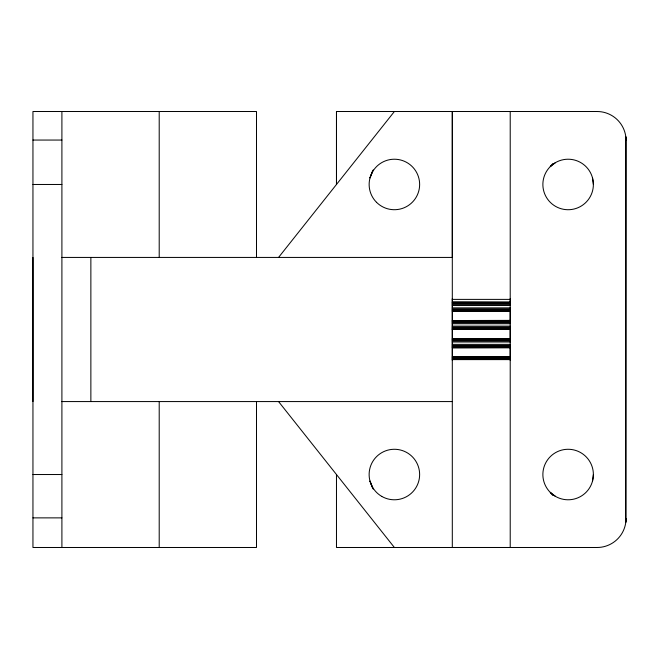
<?xml version="1.0" encoding="UTF-8"?>
<svg xmlns="http://www.w3.org/2000/svg" width="659" height="659" viewBox="0 0 659 659"><rect width="100%" height="100%" fill="white"/><g stroke="black" fill="none" stroke-linecap="round" stroke-linejoin="round"><path stroke-width="0.99" d="M32.95 401.57L32.95 257.43M336.477 111.511L336.477 184.471L336.477 111.511L597.087 111.511A28.955 28.955 0 0 1 626.05 140.466L625.803 522.315L625.795 136.685L626.042 140.466M452.305 360.382L452.305 298.609M510.214 360.349L510.214 298.651M592.523 481.062L593.38 474.529A25.248 25.248 0 0 0 555.504 452.659A25.248 25.248 0 0 0 555.504 496.4A25.248 25.248 0 0 0 593.38 474.529M373.216 169.931L369.996 177.938L372.475 171.2M278.559 257.43L394.387 111.511M552.917 163.514L550.273 166.612L555.504 162.6A25.248 25.248 0 0 1 593.38 184.471A25.248 25.248 0 0 1 555.504 206.341A25.248 25.248 0 0 1 555.504 162.6M32.95 140.054L61.905 140.054M32.95 184.471L61.905 184.471M61.905 257.43L452.305 257.43L452.305 111.511L452.305 547.489L510.214 547.489L510.214 359.616L452.305 359.616M452.305 299.384L510.214 299.384M510.214 302.135L452.296 302.135L510.214 302.292M452.296 302.753L510.214 302.753L510.214 111.511M452.296 303.478L510.214 303.478M452.296 304.417L510.214 304.417M452.296 305.521L510.214 305.521M452.296 307.877L510.214 307.877L510.214 320.538L452.296 320.538L510.214 320.381M452.296 308.98L510.214 308.98M452.296 309.928L510.214 309.928M452.296 310.653L510.214 310.653M510.214 311.106L452.296 311.262L510.214 311.262M452.296 320.991L510.214 320.991M452.296 321.716L510.214 321.716M452.296 322.663L510.214 322.663M452.296 323.758L510.214 323.758M452.296 326.123L510.214 326.123L510.214 338.775L452.296 338.775L510.214 338.619M452.296 327.218L510.214 327.218M452.296 328.166L510.214 328.166M452.296 328.89L510.214 328.89M452.296 329.343L510.214 329.343M452.296 329.5L510.214 329.5M452.296 339.228L510.214 339.228M452.296 339.953L510.214 339.953M452.296 340.901L510.214 340.901M452.296 342.005L510.214 342.005M452.296 344.36L510.214 344.36L510.214 357.26M452.296 345.464L510.214 345.464M452.296 346.403L510.214 346.403M452.296 347.128L510.214 347.128M510.214 347.59L452.296 347.738L510.214 347.738M510.214 356.865L452.296 356.865L510.214 357.013M452.296 357.475L510.214 357.475M452.296 358.199L510.214 358.199M452.296 359.139L510.214 359.139M61.905 401.57L452.305 401.57M32.95 474.529L61.905 474.529M32.95 517.875L61.905 517.875M555.504 496.4L550.273 492.38L552.917 495.486M278.559 401.57L394.387 547.489M372.475 487.8L369.996 481.062L373.216 489.069M592.523 177.938L593.38 184.471M336.477 474.472L336.477 547.489L597.095 547.489A28.955 28.955 0 0 0 626.042 518.534M256.499 257.43L256.499 111.511L32.95 111.511L32.95 547.489L256.499 547.489L256.499 401.57M159.206 111.511L159.206 257.43M159.206 401.57L159.206 547.489M90.868 257.43L90.868 401.57M61.905 111.511L61.905 547.489M381.759 496.4A25.248 25.248 0 0 0 419.635 474.529A25.248 25.248 0 0 0 381.759 452.659A25.248 25.248 0 0 0 381.759 496.4M376.536 202.321A25.248 25.248 0 0 0 418.778 191.003A25.248 25.248 0 0 0 387.854 160.079A25.248 25.248 0 0 0 376.536 202.321"/></g></svg>
